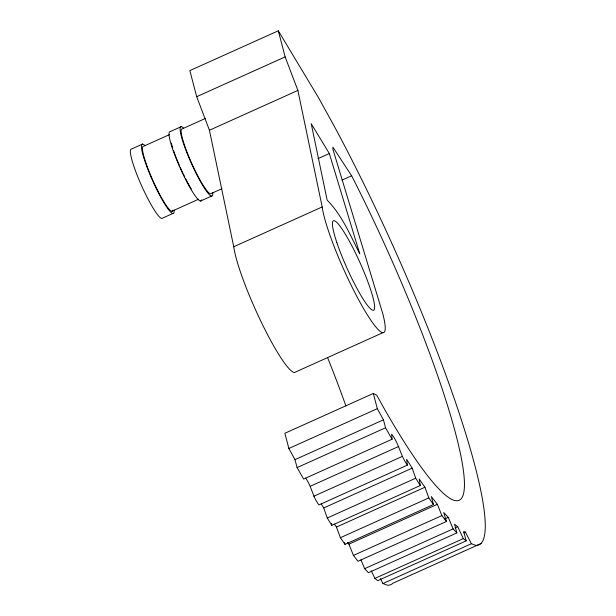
<?xml version="1.0" encoding="UTF-8"?>
<svg xmlns="http://www.w3.org/2000/svg" width="616" height="616" viewBox="0 0 616 616"><rect width="100%" height="100%" fill="white"/><g stroke="black" fill="none" stroke-linecap="round" stroke-linejoin="round"><path stroke-width="0.92" d="M371.286 570.77L374.882 578.409L377.724 580.672L466.173 540.863L463.709 531.477L465.427 532.124L471.394 543.72L475.829 545.391A306.298 44.098 65.8 0 0 335.489 128.475L318.58 97.79L278.301 30.8L189.851 70.609L196.696 96.697L209.432 130.238L233.741 246.754A73.512 10.588 65.8 0 0 261.184 321.937A73.512 10.588 65.8 0 0 294.463 372.495L382.906 332.686M196.696 96.697L285.146 56.888L278.301 30.8M142.581 144.052L131.524 149.026A37.984 5.467 65.8 0 0 140.525 183.314A37.984 5.467 65.8 0 0 161.846 218.434L172.904 213.459M181.281 126.634L170.224 131.608A37.984 5.467 65.8 0 0 181.25 170.432A37.984 5.467 65.8 0 0 201.625 199.938M169.469 134.627L143.559 146.285A35.528 5.113 65.8 0 0 153.877 182.606A35.528 5.113 65.8 0 0 172.934 210.21M205.575 118.372L182.259 128.875A35.528 5.113 65.8 0 0 190.667 160.945A35.528 5.113 65.8 0 0 210.618 193.801L221.852 188.75M209.432 130.238L297.882 90.421L285.146 56.888M171.926 211.219L198.699 199.168M200.547 201.016L211.604 196.042M317.956 158.659L329.337 153.538L311.203 123.677L327.15 200.138C341.934 215.069 350.335 235.274 359.759 253.831L329.337 153.538M341.988 180.126L351.62 175.783L352.845 178.139A257.288 37.045 65.8 0 1 463.394 470.516A257.288 37.045 65.8 0 1 382.952 406.406L376.769 395.195L373.319 393.462L284.869 433.271L288.858 448.479L295.002 459.636L297.089 467.59L303.626 479.055L392.069 439.247L391.607 434.134C399.122 443.428 400.308 455.648 407.415 465.095L318.965 504.904C312.505 496.896 311.75 486.209 305.559 478.039M233.741 246.754L322.183 206.945L297.882 90.421M288.858 448.479L377.308 408.67L373.319 393.462M295.002 459.636L383.452 419.819L377.308 408.67M297.089 467.59L385.539 427.781L383.452 419.819M310.364 486.217L398.806 446.408M313.721 496.273L402.171 456.464M323.762 507.938L412.204 468.129L415.692 478.216L420.297 485.523L331.855 525.332L327.242 518.025L323.762 507.938L321.213 503.896M327.242 518.025L415.692 478.216M336.452 527.065L424.901 487.256L428.844 497.897L433.441 504.55L344.991 544.367L340.394 537.706L336.452 527.065L334.38 524.062M340.394 537.706L428.844 497.897M348.918 544.136L437.36 504.319L441.888 515.6L446.454 521.459L358.004 561.276L353.438 555.409L348.918 544.136L347.57 542.403M353.438 555.409L441.888 515.6M444.767 518.98L448.271 517.402L453.114 528.859L456.872 532.909L368.422 572.726L364.664 568.668L360.945 559.859M455.108 527.897L457.734 526.718L463.324 538.6L466.173 540.863M364.664 568.668L453.114 528.859M463.679 532.909L465.427 532.124M374.882 578.409L463.324 538.6M380.395 578.563L382.952 583.537L471.394 543.72M481.273 543.428L392.831 583.244A306.298 44.098 65.8 0 1 387.387 585.2L382.952 583.537M457.734 526.718L454.585 524.208L456.872 532.909M448.271 517.402L443.743 512.52L446.454 521.459M437.36 504.319L431.354 496.596L433.441 504.55M424.901 487.256L419.203 479.002L420.297 485.523M351.62 175.783L332.925 147.155L332.94 149.365L382.752 313.582A73.512 10.588 65.8 0 1 361.962 305.775A73.512 10.588 65.8 0 1 322.183 206.945M412.204 468.129L406.599 459.236L407.415 465.095M392.069 439.247L385.539 427.781M344.529 542.596L344.991 544.367M331.539 523.469L331.855 525.332M327.535 357.48A257.288 37.045 65.8 0 1 345.946 406.021M191.33 188.996A35.528 5.113 65.8 0 1 187.919 183.021M187.48 182.213A35.528 5.113 65.8 0 1 185.485 178.378M184.677 176.777A35.528 5.113 65.8 0 1 183.483 174.343M183.091 173.519A35.528 5.113 65.8 0 1 180.365 167.614M179.618 165.927A35.528 5.113 65.8 0 1 176.138 157.534M175.791 156.641A35.528 5.113 65.8 0 1 173.573 150.558M172.711 147.963A35.528 5.113 65.8 0 1 171.279 143.081M174.066 210.056A37.984 5.467 65.8 0 1 153.099 181.751A37.984 5.467 65.8 0 1 144.691 145.338M212.766 192.639A37.984 5.467 65.8 0 1 191.792 164.333A37.984 5.467 65.8 0 1 183.391 127.92M336.89 242.665A49.011 7.053 65.8 0 0 373.127 310.295A49.011 7.053 65.8 0 0 350.673 243.59A49.011 7.053 65.8 0 0 336.89 242.665"/></g></svg>
